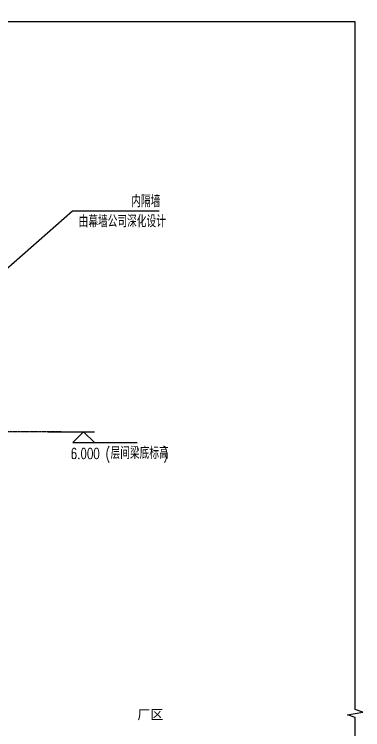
# Model space of a CAD drawing. Extents: x -1899985 to 1774885, y 556286 to 2175695.
# Drawn here: x -945098 to -942187, y 572016 to 578001 of the extents above; entities that cross this region are included whole.
import ezdxf

# ---------------------------------------------------------------- set-up
doc = ezdxf.new("R2010")
doc.units = 0
doc.header["$LTSCALE"] = 10
doc.header["$MEASUREMENT"] = 0
doc.linetypes.add('20剖面图$0$DOTE', pattern=[2.42, 2, -0.2, 0.02, -0.2])
for name, color, linetype in [('20剖面图$0$A-AXIS-DOTE', 14, '20剖面图$0$DOTE'), ('20剖面图$0$A-AXIS-SYMB', 3, 'Continuous'), ('20剖面图$0$DIM_ELEV', 3, 'Continuous'), ('20剖面图$0$DIM_SYMB', 3, 'Continuous'), ('20剖面图$0$PUB_TEXT', 7, 'Continuous'), ('A-LIN-V', 9, 'Continuous')]:
    doc.layers.add(name, color=color, linetype=linetype)
doc.styles.add('20剖面图$0$_TCH_DIM', font='SIMPLEX', dxfattribs={"bigfont": 'GBCBIG'})
doc.styles.add('20剖面图$0$图框', font='')
doc.styles.get('20剖面图$0$图框').set_extended_font_data('SimSun')

# ---------------------------------------------------------------- blocks, each defined once
blk = doc.blocks.new('20剖面图')
at = {"layer": '20剖面图$0$A-AXIS-DOTE'}
blk.add_line((-944706.9, 574507.5), (-946024.5, 574507.5), dxfattribs=at)
at = {"layer": '20剖面图$0$A-AXIS-SYMB'}
for p, q in [((-945510.2, 575569.3), (-944610.5, 576355.5)), ((-945510.2, 575569.3), (-944610.5, 576355.5)), ((-944610.5, 576355.5), (-943887.8, 576355.5))]:
    blk.add_line(p, q, dxfattribs=at)
at = {"layer": '20剖面图$0$DIM_ELEV'}
for p, q in [((-944818.9, 574507.5), (-944428.6, 574507.5)), ((-944518.6, 574507.5), (-944608.6, 574417.5)), ((-944518.6, 574507.5), (-944428.6, 574417.5)), ((-944608.6, 574417.5), (-944072.2, 574417.5))]:
    blk.add_line(p, q, dxfattribs=at)
at = {"layer": '20剖面图$0$DIM_SYMB'}
for points in [[(-942250, 577937.9), (-945275.7, 577937.9), (-945298.6, 577874.9), (-945320.9, 578000.9), (-945343.2, 577937.9), (-948369, 577937.9)], [(-942250, 566363.1), (-942250, 572116.7), (-942313, 572139.7), (-942187, 572161.9), (-942250, 572184.2), (-942250, 577937.9)]]:
    blk.add_lwpolyline(points, dxfattribs=at)
at = {"layer": '20剖面图$0$PUB_TEXT'}
for s, height, style, p in [('内隔墙', 101.28, '20剖面图$0$_TCH_DIM', (-944120.3, 576387)), ('由幕墙公司深化设计', 101.28, '20剖面图$0$_TCH_DIM', (-944560.4, 576219)), ('层间梁底标高', 101.28, '20剖面图$0$_TCH_DIM', (-944293.6, 574281)), ('厂区', 79.3, '20剖面图$0$图框', (-944069.5, 572102.8))]:
    blk.add_text(s, height=height, dxfattribs=dict(at, style=style)).set_placement(p)
at = {"layer": '20剖面图$0$PUB_TEXT', "style": '20剖面图$0$_TCH_DIM', "width": 0.705882}
for s, height, p in [('(', 89.2, (-944335.6, 574281)), (')', 89.2, (-943851.3, 574281)), ('6.000', 89.25, (-944626.6, 574281))]:
    blk.add_text(s, height=height, dxfattribs=at).set_placement(p)

msp = doc.modelspace()

# ---------------------------------------------------------------- block references
at = {"layer": 'A-LIN-V'}
msp.add_blockref('20剖面图', (0, 0), dxfattribs=at)

doc.saveas('drawing.dxf')
